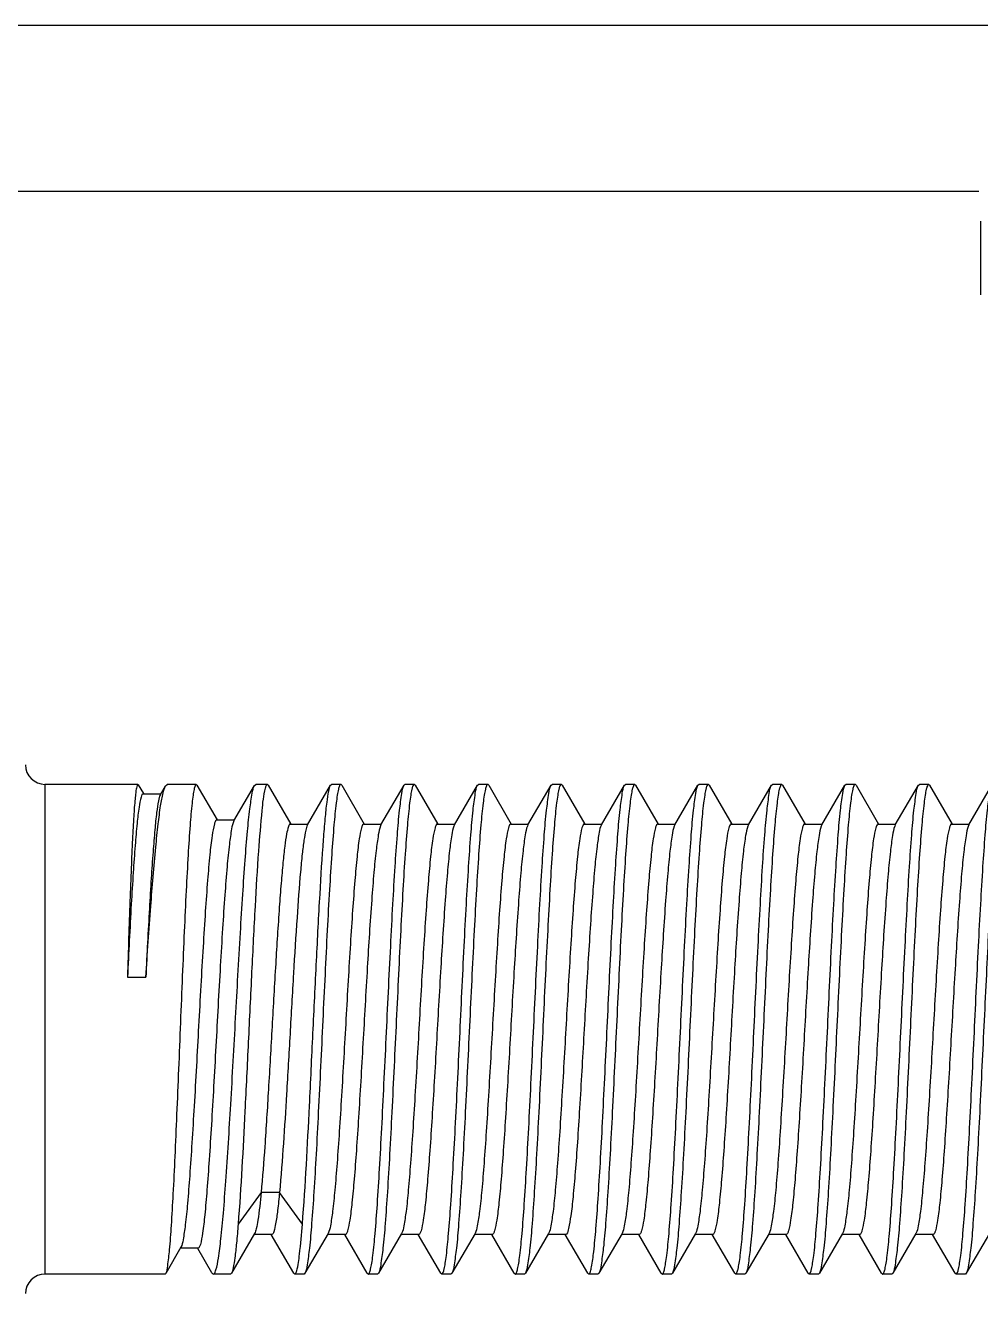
# Model space of a CAD drawing. Extents: x 1031190 to 1725648, y 733081 to 1571294.
# Drawn here: x 1162488.2 to 1162647.7, y 1227808.9 to 1228020.7 of the extents above; entities that cross this region are included whole.
import ezdxf

# ---------------------------------------------------------------- set-up
doc = ezdxf.new("R2010")
doc.units = 0
doc.header["$LTSCALE"] = 1000
doc.header["$MEASUREMENT"] = 0

msp = doc.modelspace()

# ---------------------------------------------------------------- linework, layer by layer
for p, q in [((1162950.22, 1228020.66), (1161956.69, 1228020.65)), ((1162647.35, 1227992.93), (1162302.17, 1227992.93)), ((1162647.65, 1227987.95), (1162647.65, 1227975.68)), ((1162491.46, 1227893.9), (1162491.46, 1227812.13)), ((1162506.95, 1227893.9), (1162491.46, 1227893.9)), ((1162506.95, 1227893.9), (1162491.46, 1227893.9)), ((1162506.95, 1227893.9), (1162506.94, 1227893.9)), ((1162507.03, 1227893.84), (1162506.95, 1227893.9)), ((1162507.03, 1227893.84), (1162507.88, 1227892.37)), ((1162510.72, 1227892.19), (1162511.58, 1227893.66)), ((1162511.58, 1227893.66), (1162511.86, 1227893.9)), ((1162516.69, 1227893.9), (1162511.86, 1227893.9)), ((1162516.69, 1227893.9), (1162511.86, 1227893.9)), ((1162516.69, 1227893.9), (1162516.67, 1227893.9)), ((1162516.82, 1227893.79), (1162516.69, 1227893.9)), ((1162516.82, 1227893.79), (1162520.21, 1227887.96)), ((1162523, 1227887.8), (1162526.44, 1227893.73)), ((1162526.44, 1227893.73), (1162526.64, 1227893.9)), ((1162528.57, 1227893.9), (1162526.64, 1227893.9)), ((1162528.57, 1227893.9), (1162526.64, 1227893.9)), ((1162528.73, 1227893.77), (1162528.57, 1227893.9)), ((1162528.73, 1227893.77), (1162532.5, 1227887.28)), ((1162535.28, 1227887.12), (1162539.14, 1227893.77)), ((1162539.14, 1227893.77), (1162539.3, 1227893.9)), ((1162540.83, 1227893.9), (1162539.3, 1227893.9)), ((1162540.83, 1227893.9), (1162539.3, 1227893.9)), ((1162540.83, 1227893.9), (1162540.81, 1227893.9)), ((1162540.99, 1227893.77), (1162540.83, 1227893.9)), ((1162540.99, 1227893.77), (1162544.77, 1227887.28)), ((1162547.55, 1227887.12), (1162551.4, 1227893.77)), ((1162551.4, 1227893.77), (1162551.56, 1227893.9)), ((1162553.1, 1227893.9), (1162551.56, 1227893.9)), ((1162553.1, 1227893.9), (1162551.56, 1227893.9)), ((1162553.1, 1227893.9), (1162553.08, 1227893.9)), ((1162553.26, 1227893.77), (1162553.1, 1227893.9)), ((1162553.26, 1227893.77), (1162557.03, 1227887.28)), ((1162559.81, 1227887.12), (1162563.67, 1227893.77)), ((1162563.67, 1227893.77), (1162563.83, 1227893.9)), ((1162565.37, 1227893.9), (1162563.83, 1227893.9)), ((1162565.37, 1227893.9), (1162563.83, 1227893.9)), ((1162565.37, 1227893.9), (1162565.34, 1227893.9)), ((1162565.53, 1227893.77), (1162565.37, 1227893.9)), ((1162565.53, 1227893.77), (1162569.3, 1227887.28)), ((1162572.08, 1227887.12), (1162575.94, 1227893.77)), ((1162575.94, 1227893.77), (1162576.1, 1227893.9)), ((1162577.63, 1227893.9), (1162576.1, 1227893.9)), ((1162577.63, 1227893.9), (1162576.1, 1227893.9)), ((1162577.63, 1227893.9), (1162577.61, 1227893.9)), ((1162577.79, 1227893.77), (1162577.63, 1227893.9)), ((1162577.79, 1227893.77), (1162581.57, 1227887.28)), ((1162584.35, 1227887.12), (1162588.2, 1227893.77)), ((1162588.2, 1227893.77), (1162588.36, 1227893.9)), ((1162589.9, 1227893.9), (1162588.36, 1227893.9)), ((1162589.9, 1227893.9), (1162588.36, 1227893.9)), ((1162589.9, 1227893.9), (1162589.88, 1227893.9)), ((1162590.06, 1227893.77), (1162589.9, 1227893.9)), ((1162590.06, 1227893.77), (1162593.83, 1227887.28)), ((1162596.61, 1227887.12), (1162600.47, 1227893.77)), ((1162600.47, 1227893.77), (1162600.63, 1227893.9)), ((1162602.17, 1227893.9), (1162600.63, 1227893.9)), ((1162602.17, 1227893.9), (1162600.63, 1227893.9)), ((1162602.17, 1227893.9), (1162602.14, 1227893.9)), ((1162602.33, 1227893.77), (1162602.17, 1227893.9)), ((1162602.33, 1227893.77), (1162606.1, 1227887.28)), ((1162608.88, 1227887.12), (1162612.73, 1227893.77)), ((1162612.73, 1227893.77), (1162612.9, 1227893.9)), ((1162614.43, 1227893.9), (1162612.9, 1227893.9)), ((1162614.43, 1227893.9), (1162612.9, 1227893.9)), ((1162614.43, 1227893.9), (1162614.41, 1227893.9)), ((1162614.59, 1227893.77), (1162614.43, 1227893.9)), ((1162614.59, 1227893.77), (1162618.37, 1227887.28)), ((1162621.15, 1227887.12), (1162625, 1227893.77)), ((1162625, 1227893.77), (1162625.16, 1227893.9)), ((1162626.7, 1227893.9), (1162625.16, 1227893.9)), ((1162626.7, 1227893.9), (1162625.16, 1227893.9)), ((1162626.7, 1227893.9), (1162626.68, 1227893.9)), ((1162626.86, 1227893.77), (1162626.7, 1227893.9)), ((1162626.86, 1227893.77), (1162630.63, 1227887.28)), ((1162633.41, 1227887.12), (1162637.27, 1227893.77)), ((1162637.27, 1227893.77), (1162637.43, 1227893.9)), ((1162638.96, 1227893.9), (1162637.43, 1227893.9)), ((1162638.96, 1227893.9), (1162637.43, 1227893.9)), ((1162638.96, 1227893.9), (1162638.94, 1227893.9)), ((1162639.12, 1227893.77), (1162638.96, 1227893.9)), ((1162639.12, 1227893.77), (1162642.9, 1227887.28)), ((1162645.68, 1227887.12), (1162649.53, 1227893.77)), ((1162507.82, 1227892.33), (1162510.8, 1227892.33)), ((1162520.12, 1227887.96), (1162523.09, 1227887.96)), ((1162532.41, 1227887.28), (1162535.38, 1227887.28)), ((1162544.67, 1227887.28), (1162547.64, 1227887.28)), ((1162547.55, 1227887.12), (1162547.47, 1227886.96)), ((1162556.94, 1227887.28), (1162559.91, 1227887.28)), ((1162559.81, 1227887.12), (1162559.73, 1227886.95)), ((1162569.21, 1227887.28), (1162572.18, 1227887.28)), ((1162572.08, 1227887.12), (1162572, 1227886.94)), ((1162581.47, 1227887.28), (1162584.44, 1227887.28)), ((1162593.74, 1227887.28), (1162596.71, 1227887.28)), ((1162596.61, 1227887.12), (1162596.52, 1227886.92)), ((1162606, 1227887.28), (1162608.97, 1227887.28)), ((1162608.88, 1227887.12), (1162608.79, 1227886.92)), ((1162618.27, 1227887.28), (1162621.24, 1227887.28)), ((1162621.15, 1227887.12), (1162621.05, 1227886.91)), ((1162630.54, 1227887.28), (1162633.51, 1227887.28)), ((1162633.41, 1227887.12), (1162633.31, 1227886.9)), ((1162642.8, 1227887.28), (1162645.77, 1227887.28)), ((1162645.68, 1227887.12), (1162645.57, 1227886.89)), ((1162505.23, 1227861.72), (1162508.29, 1227861.72)), ((1162527.54, 1227825.75), (1162523.7, 1227820.47)), ((1162530.61, 1227825.75), (1162527.54, 1227825.75)), ((1162534.43, 1227820.47), (1162530.61, 1227825.75)), ((1162526.46, 1227818.9), (1162522.6, 1227812.26)), ((1162529.34, 1227818.73), (1162526.37, 1227818.73)), ((1162532.99, 1227812.27), (1162529.24, 1227818.73)), ((1162538.73, 1227818.92), (1162534.86, 1227812.27)), ((1162541.61, 1227818.75), (1162538.64, 1227818.75)), ((1162545.27, 1227812.27), (1162541.51, 1227818.75)), ((1162551, 1227818.92), (1162547.13, 1227812.27)), ((1162553.87, 1227818.75), (1162550.9, 1227818.75)), ((1162557.54, 1227812.27), (1162553.78, 1227818.75)), ((1162563.26, 1227818.92), (1162559.39, 1227812.27)), ((1162566.14, 1227818.75), (1162563.17, 1227818.75)), ((1162569.8, 1227812.27), (1162566.04, 1227818.75)), ((1162575.53, 1227818.92), (1162571.66, 1227812.27)), ((1162578.41, 1227818.75), (1162575.43, 1227818.75)), ((1162582.07, 1227812.27), (1162578.31, 1227818.75)), ((1162578.51, 1227818.8), (1162578.41, 1227818.75)), ((1162587.8, 1227818.92), (1162583.93, 1227812.27)), ((1162590.67, 1227818.75), (1162587.7, 1227818.75)), ((1162594.33, 1227812.27), (1162590.58, 1227818.75)), ((1162600.06, 1227818.92), (1162596.19, 1227812.27)), ((1162602.94, 1227818.75), (1162599.97, 1227818.75)), ((1162606.6, 1227812.27), (1162602.84, 1227818.75)), ((1162612.33, 1227818.92), (1162608.46, 1227812.27)), ((1162615.2, 1227818.75), (1162612.23, 1227818.75)), ((1162618.87, 1227812.27), (1162615.11, 1227818.75)), ((1162624.6, 1227818.92), (1162620.73, 1227812.27)), ((1162627.47, 1227818.75), (1162624.5, 1227818.75)), ((1162631.13, 1227812.27), (1162627.37, 1227818.75)), ((1162636.86, 1227818.92), (1162632.99, 1227812.27)), ((1162639.74, 1227818.75), (1162636.77, 1227818.75)), ((1162643.4, 1227812.27), (1162639.64, 1227818.75)), ((1162649.13, 1227818.92), (1162645.26, 1227812.27)), ((1162514.15, 1227816.6), (1162511.61, 1227812.22)), ((1162517.04, 1227816.44), (1162514.06, 1227816.44)), ((1162519.33, 1227812.33), (1162516.97, 1227816.4)), ((1162511.5, 1227812.13), (1162491.46, 1227812.13)), ((1162511.5, 1227812.13), (1162491.46, 1227812.13)), ((1162511.61, 1227812.22), (1162511.5, 1227812.13)), ((1162519.33, 1227812.33), (1162519.57, 1227812.13)), ((1162522.45, 1227812.13), (1162519.57, 1227812.13)), ((1162522.45, 1227812.13), (1162519.57, 1227812.13)), ((1162522.6, 1227812.26), (1162522.45, 1227812.13)), ((1162532.99, 1227812.27), (1162533.15, 1227812.13)), ((1162534.7, 1227812.13), (1162533.15, 1227812.13)), ((1162534.7, 1227812.13), (1162533.15, 1227812.13)), ((1162534.86, 1227812.27), (1162534.7, 1227812.13)), ((1162545.27, 1227812.27), (1162545.43, 1227812.13)), ((1162546.97, 1227812.13), (1162545.43, 1227812.13)), ((1162546.97, 1227812.13), (1162545.43, 1227812.13)), ((1162545.43, 1227812.13), (1162545.45, 1227812.13)), ((1162547.13, 1227812.27), (1162546.97, 1227812.13)), ((1162557.54, 1227812.27), (1162557.7, 1227812.13)), ((1162559.23, 1227812.13), (1162557.7, 1227812.13)), ((1162559.23, 1227812.13), (1162557.7, 1227812.13)), ((1162557.7, 1227812.13), (1162557.72, 1227812.13)), ((1162559.39, 1227812.27), (1162559.23, 1227812.13)), ((1162569.8, 1227812.27), (1162569.96, 1227812.13)), ((1162571.5, 1227812.13), (1162569.96, 1227812.13)), ((1162571.5, 1227812.13), (1162569.96, 1227812.13)), ((1162569.96, 1227812.13), (1162569.99, 1227812.13)), ((1162571.55, 1227812.14), (1162571.5, 1227812.13)), ((1162571.61, 1227812.19), (1162571.55, 1227812.14)), ((1162571.66, 1227812.27), (1162571.61, 1227812.19)), ((1162582.07, 1227812.27), (1162582.23, 1227812.13)), ((1162582.23, 1227812.13), (1162582.28, 1227812.14)), ((1162583.77, 1227812.13), (1162582.23, 1227812.13)), ((1162582.28, 1227812.14), (1162582.34, 1227812.19)), ((1162583.77, 1227812.13), (1162582.34, 1227812.13)), ((1162583.93, 1227812.27), (1162583.77, 1227812.13)), ((1162594.33, 1227812.27), (1162594.5, 1227812.13)), ((1162596.03, 1227812.13), (1162594.5, 1227812.13)), ((1162596.03, 1227812.13), (1162594.5, 1227812.13)), ((1162594.5, 1227812.13), (1162594.52, 1227812.13)), ((1162596.19, 1227812.27), (1162596.03, 1227812.13)), ((1162606.6, 1227812.27), (1162606.76, 1227812.13)), ((1162608.3, 1227812.13), (1162606.76, 1227812.13)), ((1162608.3, 1227812.13), (1162606.76, 1227812.13)), ((1162606.76, 1227812.13), (1162606.78, 1227812.13)), ((1162608.46, 1227812.27), (1162608.3, 1227812.13)), ((1162618.87, 1227812.27), (1162619.03, 1227812.13)), ((1162620.56, 1227812.13), (1162619.03, 1227812.13)), ((1162620.56, 1227812.13), (1162619.03, 1227812.13)), ((1162619.03, 1227812.13), (1162619.05, 1227812.13)), ((1162620.73, 1227812.27), (1162620.56, 1227812.13)), ((1162631.13, 1227812.27), (1162631.29, 1227812.13)), ((1162632.83, 1227812.13), (1162631.29, 1227812.13)), ((1162632.83, 1227812.13), (1162631.29, 1227812.13)), ((1162631.29, 1227812.13), (1162631.32, 1227812.13)), ((1162632.99, 1227812.27), (1162632.83, 1227812.13)), ((1162643.4, 1227812.27), (1162643.56, 1227812.13)), ((1162645.1, 1227812.13), (1162643.56, 1227812.13)), ((1162645.1, 1227812.13), (1162643.56, 1227812.13)), ((1162643.56, 1227812.13), (1162643.58, 1227812.13)), ((1162645.26, 1227812.27), (1162645.1, 1227812.13))]:
    msp.add_line(p, q)
for centre, start, end in [((1162491.46, 1227897.18), 180, 270), ((1162491.46, 1227808.86), 90, 180)]:
    msp.add_arc(centre, 3.27, start, end)
for points, knots in [([(1162506.94, 1227893.9), (1162506.88, 1227893.88), (1162506.8, 1227893.62), (1162506.69, 1227893.19), (1162506.59, 1227892.41), (1162506.43, 1227890.88), (1162506.25, 1227888.28), (1162506.04, 1227884.45), (1162505.84, 1227879.72), (1162505.63, 1227874.23), (1162505.42, 1227868.15), (1162505.29, 1227863.91), (1162505.23, 1227861.72)], [0, 0, 0, 0, 0.006463, 0.021259, 0.044741, 0.076818, 0.165921, 0.286162, 0.434178, 0.605806, 0.79621, 1, 1, 1, 1]), ([(1162508.29, 1227861.72), (1162508.56, 1227865.67), (1162509.06, 1227872.9), (1162509.74, 1227881.43), (1162510.32, 1227887.02), (1162510.7, 1227890.05), (1162511.09, 1227892.17), (1162511.37, 1227893.3), (1162511.58, 1227893.66)], [0, 0, 0, 0, 0.369025, 0.676578, 0.797829, 0.893394, 0.961137, 1, 1, 1, 1]), ([(1162516.67, 1227893.9), (1162516.58, 1227893.88), (1162516.45, 1227893.54), (1162516.31, 1227892.97), (1162516.15, 1227891.97), (1162515.91, 1227890), (1162515.64, 1227886.67), (1162515.32, 1227881.81), (1162515.01, 1227875.89), (1162514.69, 1227869.13), (1162514.38, 1227861.79), (1162514.07, 1227854.12), (1162513.76, 1227846.41), (1162513.45, 1227838.95), (1162513.15, 1227832), (1162512.85, 1227825.81), (1162512.54, 1227820.64), (1162512.29, 1227816.61), (1162511.94, 1227813.98), (1162511.82, 1227812.59), (1162511.61, 1227812.22)], [0, 0, 0, 0, 0.003479, 0.011119, 0.023138, 0.039478, 0.084569, 0.144819, 0.218054, 0.30161, 0.392438, 0.487225, 0.582511, 0.674818, 0.760772, 0.837237, 0.901428, 0.951015, 0.984221, 1, 1, 1, 1]), ([(1162520, 1227812.82), (1162520.2, 1227813.46), (1162520.49, 1227815.19), (1162520.89, 1227818.36), (1162521.28, 1227822.64), (1162521.85, 1227830.12), (1162522.52, 1227840.99), (1162523.28, 1227854.82), (1162523.92, 1227866.52), (1162524.46, 1227875.31), (1162524.84, 1227880.97), (1162525.23, 1227885.73), (1162525.58, 1227889.46), (1162525.98, 1227891.99), (1162526.21, 1227893.34), (1162526.44, 1227893.73)], [0, 0, 0, 0, 0.024854, 0.064557, 0.117968, 0.183425, 0.34188, 0.519926, 0.695025, 0.774452, 0.845022, 0.904492, 0.95099, 0.983092, 1, 1, 1, 1]), ([(1162528.22, 1227893.26), (1162527.89, 1227892.05), (1162527.56, 1227888.53), (1162526.99, 1227881.96), (1162526.49, 1227872.97), (1162525.94, 1227862.33), (1162525.4, 1227850.92), (1162524.72, 1227836.88), (1162524.2, 1227826.74), (1162523.7, 1227820.47)], [0, 0, 0, 0, 0.051689, 0.144713, 0.271544, 0.421712, 0.582779, 0.741399, 1, 1, 1, 1]), ([(1162528.57, 1227893.9), (1162528.49, 1227893.9), (1162528.32, 1227893.64), (1162528.27, 1227893.43), (1162528.22, 1227893.26)], [0, 0, 0, 0, 0.316243, 1, 1, 1, 1]), ([(1162534.43, 1227820.47), (1162534.95, 1227827.05), (1162535.49, 1227837.66), (1162536.2, 1227852.33), (1162536.76, 1227864.13), (1162537.32, 1227874.92), (1162537.8, 1227882.84), (1162538.22, 1227887.94), (1162538.49, 1227890.66), (1162538.78, 1227892.5), (1162538.97, 1227893.47), (1162539.14, 1227893.77)], [0, 0, 0, 0, 0.269192, 0.433946, 0.599559, 0.751167, 0.875181, 0.923254, 0.96054, 0.986252, 1, 1, 1, 1]), ([(1162540.81, 1227893.9), (1162540.72, 1227893.88), (1162540.56, 1227893.55), (1162540.4, 1227892.98), (1162540.23, 1227891.99), (1162539.96, 1227890.03), (1162539.65, 1227886.74), (1162539.29, 1227881.92), (1162538.93, 1227876.06), (1162538.56, 1227869.36), (1162538.2, 1227862.06), (1162537.71, 1227851.93), (1162537.24, 1227841.92), (1162536.74, 1227832.38), (1162536.38, 1227826.18), (1162536.01, 1227820.95), (1162535.69, 1227816.86), (1162535.3, 1227814.13), (1162535.1, 1227812.68), (1162534.86, 1227812.27)], [0, 0, 0, 0, 0.003606, 0.011247, 0.023194, 0.039404, 0.084092, 0.143784, 0.216355, 0.299204, 0.389343, 0.483517, 0.670349, 0.756272, 0.83299, 0.897744, 0.948219, 0.982646, 1, 1, 1, 1]), ([(1162545.45, 1227812.13), (1162545.55, 1227812.16), (1162545.7, 1227812.49), (1162545.86, 1227813.06), (1162546.04, 1227814.04), (1162546.31, 1227816), (1162546.62, 1227819.29), (1162546.98, 1227824.11), (1162547.34, 1227829.98), (1162547.7, 1227836.68), (1162548.06, 1227843.97), (1162548.55, 1227854.09), (1162549.02, 1227864.11), (1162549.52, 1227873.64), (1162549.88, 1227879.85), (1162550.25, 1227885.07), (1162550.57, 1227889.17), (1162550.96, 1227891.91), (1162551.16, 1227893.35), (1162551.4, 1227893.77)], [0, 0, 0, 0, 0.00361, 0.011255, 0.023205, 0.039416, 0.084097, 0.143781, 0.216343, 0.299178, 0.3893, 0.483456, 0.670274, 0.756195, 0.832914, 0.897676, 0.948169, 0.98262, 1, 1, 1, 1]), ([(1162553.08, 1227893.9), (1162552.98, 1227893.88), (1162552.83, 1227893.55), (1162552.67, 1227892.98), (1162552.49, 1227891.99), (1162552.23, 1227890.03), (1162551.91, 1227886.74), (1162551.55, 1227881.93), (1162551.19, 1227876.06), (1162550.83, 1227869.36), (1162550.47, 1227862.07), (1162549.98, 1227851.94), (1162549.51, 1227841.92), (1162549.01, 1227832.38), (1162548.65, 1227826.18), (1162548.28, 1227820.95), (1162547.96, 1227816.86), (1162547.57, 1227814.13), (1162547.37, 1227812.68), (1162547.13, 1227812.27)], [0, 0, 0, 0, 0.003604, 0.011244, 0.023189, 0.039398, 0.084081, 0.143773, 0.216344, 0.29919, 0.389328, 0.483502, 0.67034, 0.756263, 0.832984, 0.89774, 0.948217, 0.982646, 1, 1, 1, 1]), ([(1162557.72, 1227812.13), (1162557.82, 1227812.16), (1162557.97, 1227812.49), (1162558.13, 1227813.06), (1162558.31, 1227814.04), (1162558.57, 1227816), (1162558.88, 1227819.29), (1162559.24, 1227824.11), (1162559.6, 1227829.98), (1162559.97, 1227836.68), (1162560.33, 1227843.97), (1162560.82, 1227854.09), (1162561.29, 1227864.11), (1162561.79, 1227873.64), (1162562.15, 1227879.85), (1162562.52, 1227885.08), (1162562.84, 1227889.17), (1162563.23, 1227891.91), (1162563.43, 1227893.35), (1162563.67, 1227893.77)], [0, 0, 0, 0, 0.003611, 0.011257, 0.023206, 0.039418, 0.084102, 0.143788, 0.216352, 0.299187, 0.389308, 0.483466, 0.670283, 0.7562, 0.832918, 0.897681, 0.948172, 0.982621, 1, 1, 1, 1]), ([(1162565.34, 1227893.9), (1162565.25, 1227893.88), (1162565.1, 1227893.55), (1162564.94, 1227892.98), (1162564.76, 1227891.99), (1162564.49, 1227890.03), (1162564.18, 1227886.74), (1162563.82, 1227881.92), (1162563.46, 1227876.06), (1162563.1, 1227869.36), (1162562.73, 1227862.07), (1162562.25, 1227851.94), (1162561.77, 1227841.92), (1162561.27, 1227832.38), (1162560.91, 1227826.18), (1162560.55, 1227820.95), (1162560.22, 1227816.86), (1162559.83, 1227814.13), (1162559.63, 1227812.68), (1162559.39, 1227812.27)], [0, 0, 0, 0, 0.003606, 0.011247, 0.023192, 0.039401, 0.084085, 0.143776, 0.216348, 0.299195, 0.38933, 0.483503, 0.670342, 0.756264, 0.832982, 0.897739, 0.948217, 0.982647, 1, 1, 1, 1]), ([(1162569.99, 1227812.13), (1162570.08, 1227812.16), (1162570.23, 1227812.49), (1162570.39, 1227813.06), (1162570.57, 1227814.04), (1162570.84, 1227816), (1162571.15, 1227819.29), (1162571.51, 1227824.11), (1162571.87, 1227829.98), (1162572.23, 1227836.68), (1162572.6, 1227843.97), (1162573.08, 1227854.09), (1162573.56, 1227864.11), (1162574.06, 1227873.64), (1162574.41, 1227879.85), (1162574.78, 1227885.08), (1162575.11, 1227889.17), (1162575.5, 1227891.91), (1162575.7, 1227893.35), (1162575.94, 1227893.77)], [0, 0, 0, 0, 0.00361, 0.011255, 0.023204, 0.039415, 0.0841, 0.143787, 0.21635, 0.299184, 0.389308, 0.483468, 0.670284, 0.7562, 0.83292, 0.897683, 0.948173, 0.982621, 1, 1, 1, 1]), ([(1162577.61, 1227893.9), (1162577.52, 1227893.88), (1162577.36, 1227893.55), (1162577.2, 1227892.98), (1162577.02, 1227891.99), (1162576.76, 1227890.04), (1162576.44, 1227886.75), (1162576.09, 1227881.93), (1162575.73, 1227876.06), (1162575.36, 1227869.36), (1162575, 1227862.07), (1162574.51, 1227851.94), (1162574.04, 1227841.92), (1162573.54, 1227832.39), (1162573.18, 1227826.18), (1162572.81, 1227820.95), (1162572.49, 1227816.86), (1162572.1, 1227814.13), (1162571.9, 1227812.68), (1162571.66, 1227812.27)], [0, 0, 0, 0, 0.003598, 0.011231, 0.023168, 0.039371, 0.084041, 0.143721, 0.216288, 0.299135, 0.389272, 0.483446, 0.670301, 0.756235, 0.832961, 0.897725, 0.94821, 0.982644, 1, 1, 1, 1]), ([(1162582.34, 1227812.19), (1162582.43, 1227812.3), (1162582.56, 1227812.69), (1162582.84, 1227813.9), (1162583.13, 1227816.29), (1162583.48, 1227820.07), (1162583.83, 1227825.03), (1162584.19, 1227830.96), (1162584.55, 1227837.67), (1162584.91, 1227844.92), (1162585.39, 1227854.91), (1162585.85, 1227864.76), (1162586.35, 1227874.11), (1162586.7, 1227880.18), (1162587.07, 1227885.28), (1162587.39, 1227889.28), (1162587.77, 1227891.95), (1162587.97, 1227893.36), (1162588.2, 1227893.77)], [0, 0, 0, 0, 0.005244, 0.014609, 0.045815, 0.092875, 0.154195, 0.22765, 0.310678, 0.400368, 0.493572, 0.677434, 0.761652, 0.836715, 0.899999, 0.949307, 0.982964, 1, 1, 1, 1]), ([(1162589.88, 1227893.9), (1162589.78, 1227893.88), (1162589.63, 1227893.55), (1162589.47, 1227892.98), (1162589.29, 1227891.99), (1162589.02, 1227890.03), (1162588.71, 1227886.74), (1162588.35, 1227881.92), (1162587.99, 1227876.05), (1162587.63, 1227869.35), (1162587.27, 1227862.06), (1162586.78, 1227851.93), (1162586.31, 1227841.92), (1162585.81, 1227832.38), (1162585.45, 1227826.18), (1162585.08, 1227820.95), (1162584.75, 1227816.86), (1162584.36, 1227814.13), (1162584.16, 1227812.68), (1162583.93, 1227812.27)], [0, 0, 0, 0, 0.003608, 0.011251, 0.0232, 0.039412, 0.0841, 0.143792, 0.216367, 0.299219, 0.389359, 0.483531, 0.670361, 0.756279, 0.832994, 0.897747, 0.94822, 0.982647, 1, 1, 1, 1]), ([(1162594.52, 1227812.13), (1162594.61, 1227812.16), (1162594.77, 1227812.49), (1162594.92, 1227813.06), (1162595.1, 1227814.04), (1162595.37, 1227816), (1162595.68, 1227819.29), (1162596.04, 1227824.11), (1162596.4, 1227829.98), (1162596.76, 1227836.68), (1162597.13, 1227843.97), (1162597.61, 1227854.09), (1162598.09, 1227864.11), (1162598.59, 1227873.64), (1162598.95, 1227879.85), (1162599.32, 1227885.08), (1162599.64, 1227889.17), (1162600.03, 1227891.91), (1162600.23, 1227893.35), (1162600.47, 1227893.77)], [0, 0, 0, 0, 0.00361, 0.011255, 0.023204, 0.039414, 0.084096, 0.14378, 0.216342, 0.299175, 0.389295, 0.483453, 0.670272, 0.756195, 0.832918, 0.89768, 0.94817, 0.98262, 1, 1, 1, 1]), ([(1162602.14, 1227893.9), (1162602.05, 1227893.88), (1162601.89, 1227893.55), (1162601.74, 1227892.98), (1162601.56, 1227891.99), (1162601.29, 1227890.03), (1162600.98, 1227886.74), (1162600.62, 1227881.93), (1162600.26, 1227876.06), (1162599.9, 1227869.36), (1162599.53, 1227862.07), (1162599.05, 1227851.94), (1162598.57, 1227841.92), (1162598.07, 1227832.39), (1162597.71, 1227826.18), (1162597.34, 1227820.95), (1162597.02, 1227816.86), (1162596.63, 1227814.13), (1162596.43, 1227812.68), (1162596.19, 1227812.27)], [0, 0, 0, 0, 0.003605, 0.011245, 0.02319, 0.039398, 0.084078, 0.143767, 0.216337, 0.299182, 0.389315, 0.483487, 0.670329, 0.756258, 0.83298, 0.897737, 0.948214, 0.982645, 1, 1, 1, 1]), ([(1162606.78, 1227812.13), (1162606.88, 1227812.16), (1162607.03, 1227812.49), (1162607.19, 1227813.06), (1162607.37, 1227814.04), (1162607.64, 1227816), (1162607.95, 1227819.29), (1162608.31, 1227824.11), (1162608.67, 1227829.98), (1162609.03, 1227836.68), (1162609.4, 1227843.97), (1162609.88, 1227854.1), (1162610.35, 1227864.11), (1162610.86, 1227873.65), (1162611.21, 1227879.85), (1162611.58, 1227885.08), (1162611.91, 1227889.17), (1162612.3, 1227891.91), (1162612.5, 1227893.35), (1162612.73, 1227893.77)], [0, 0, 0, 0, 0.003613, 0.011261, 0.023214, 0.039428, 0.084117, 0.143805, 0.21637, 0.299211, 0.389338, 0.483496, 0.670304, 0.756216, 0.832931, 0.89769, 0.948176, 0.982622, 1, 1, 1, 1]), ([(1162614.41, 1227893.9), (1162614.31, 1227893.88), (1162614.16, 1227893.55), (1162614, 1227892.98), (1162613.82, 1227891.99), (1162613.56, 1227890.03), (1162613.24, 1227886.74), (1162612.89, 1227881.92), (1162612.53, 1227876.06), (1162612.16, 1227869.36), (1162611.8, 1227862.06), (1162611.31, 1227851.93), (1162610.84, 1227841.92), (1162610.34, 1227832.38), (1162609.98, 1227826.18), (1162609.61, 1227820.95), (1162609.29, 1227816.86), (1162608.9, 1227814.13), (1162608.7, 1227812.68), (1162608.46, 1227812.27)], [0, 0, 0, 0, 0.003606, 0.011248, 0.023195, 0.039406, 0.084093, 0.143786, 0.216358, 0.299206, 0.389346, 0.483519, 0.670351, 0.756273, 0.832991, 0.897744, 0.948219, 0.982646, 1, 1, 1, 1]), ([(1162619.05, 1227812.13), (1162619.15, 1227812.16), (1162619.3, 1227812.49), (1162619.46, 1227813.06), (1162619.64, 1227814.04), (1162619.9, 1227816), (1162620.22, 1227819.29), (1162620.57, 1227824.11), (1162620.93, 1227829.98), (1162621.3, 1227836.68), (1162621.66, 1227843.97), (1162622.15, 1227854.09), (1162622.62, 1227864.11), (1162623.12, 1227873.64), (1162623.48, 1227879.85), (1162623.85, 1227885.07), (1162624.17, 1227889.17), (1162624.56, 1227891.91), (1162624.76, 1227893.35), (1162625, 1227893.77)], [0, 0, 0, 0, 0.00361, 0.011255, 0.023204, 0.039415, 0.084097, 0.14378, 0.216342, 0.299177, 0.389299, 0.483455, 0.670274, 0.756194, 0.832913, 0.897676, 0.948169, 0.98262, 1, 1, 1, 1]), ([(1162626.68, 1227893.9), (1162626.58, 1227893.88), (1162626.43, 1227893.55), (1162626.27, 1227892.98), (1162626.09, 1227891.99), (1162625.82, 1227890.03), (1162625.51, 1227886.74), (1162625.15, 1227881.93), (1162624.79, 1227876.06), (1162624.43, 1227869.36), (1162624.06, 1227862.07), (1162623.58, 1227851.94), (1162623.1, 1227841.92), (1162622.6, 1227832.38), (1162622.25, 1227826.18), (1162621.88, 1227820.95), (1162621.55, 1227816.86), (1162621.16, 1227814.13), (1162620.96, 1227812.68), (1162620.73, 1227812.27)], [0, 0, 0, 0, 0.003605, 0.011245, 0.02319, 0.039399, 0.084083, 0.143774, 0.216346, 0.299192, 0.389329, 0.483503, 0.670341, 0.756263, 0.832983, 0.89774, 0.948218, 0.982646, 1, 1, 1, 1]), ([(1162631.32, 1227812.13), (1162631.41, 1227812.16), (1162631.57, 1227812.49), (1162631.72, 1227813.06), (1162631.9, 1227814.04), (1162632.17, 1227816), (1162632.48, 1227819.29), (1162632.84, 1227824.11), (1162633.2, 1227829.98), (1162633.56, 1227836.68), (1162633.93, 1227843.97), (1162634.41, 1227854.09), (1162634.89, 1227864.11), (1162635.39, 1227873.64), (1162635.75, 1227879.85), (1162636.11, 1227885.08), (1162636.44, 1227889.17), (1162636.83, 1227891.91), (1162637.03, 1227893.35), (1162637.27, 1227893.77)], [0, 0, 0, 0, 0.003611, 0.011257, 0.023206, 0.039418, 0.084102, 0.143789, 0.216352, 0.299187, 0.389308, 0.483467, 0.670284, 0.756201, 0.832919, 0.897682, 0.948173, 0.982621, 1, 1, 1, 1]), ([(1162638.94, 1227893.9), (1162638.85, 1227893.88), (1162638.69, 1227893.55), (1162638.54, 1227892.98), (1162638.36, 1227891.99), (1162638.09, 1227890.03), (1162637.78, 1227886.74), (1162637.42, 1227881.92), (1162637.06, 1227876.06), (1162636.7, 1227869.36), (1162636.33, 1227862.07), (1162635.84, 1227851.94), (1162635.37, 1227841.92), (1162634.87, 1227832.38), (1162634.51, 1227826.18), (1162634.14, 1227820.95), (1162633.82, 1227816.86), (1162633.43, 1227814.13), (1162633.23, 1227812.68), (1162632.99, 1227812.27)], [0, 0, 0, 0, 0.003606, 0.011247, 0.023193, 0.039402, 0.084085, 0.143776, 0.216348, 0.299195, 0.389329, 0.483501, 0.670341, 0.756263, 0.832981, 0.897738, 0.948217, 0.982646, 1, 1, 1, 1]), ([(1162643.58, 1227812.13), (1162643.68, 1227812.16), (1162643.83, 1227812.49), (1162643.99, 1227813.06), (1162644.17, 1227814.04), (1162644.44, 1227816), (1162644.75, 1227819.29), (1162645.11, 1227824.11), (1162645.47, 1227829.98), (1162645.83, 1227836.68), (1162646.19, 1227843.97), (1162646.68, 1227854.09), (1162647.15, 1227864.11), (1162647.65, 1227873.64), (1162648.01, 1227879.85), (1162648.38, 1227885.08), (1162648.71, 1227889.17), (1162649.09, 1227891.91), (1162649.3, 1227893.35), (1162649.53, 1227893.77)], [0, 0, 0, 0, 0.003609, 0.011254, 0.023203, 0.039414, 0.084098, 0.143785, 0.216348, 0.299182, 0.389306, 0.483467, 0.670283, 0.7562, 0.83292, 0.897683, 0.948173, 0.982621, 1, 1, 1, 1]), ([(1162651.21, 1227893.9), (1162651.11, 1227893.88), (1162650.96, 1227893.55), (1162650.8, 1227892.98), (1162650.62, 1227891.99), (1162650.36, 1227890.03), (1162650.04, 1227886.74), (1162649.69, 1227881.93), (1162649.32, 1227876.06), (1162648.96, 1227869.36), (1162648.6, 1227862.07), (1162648.11, 1227851.94), (1162647.64, 1227841.92), (1162647.14, 1227832.39), (1162646.78, 1227826.18), (1162646.41, 1227820.95), (1162646.09, 1227816.86), (1162645.7, 1227814.13), (1162645.5, 1227812.68), (1162645.26, 1227812.27)], [0, 0, 0, 0, 0.003605, 0.011246, 0.023191, 0.0394, 0.084081, 0.143769, 0.21634, 0.299187, 0.389322, 0.483492, 0.670333, 0.756258, 0.832977, 0.897734, 0.948214, 0.982646, 1, 1, 1, 1]), ([(1162507.82, 1227892.33), (1162507.75, 1227892.33), (1162507.59, 1227892.11), (1162507.38, 1227891.4), (1162507.09, 1227889.76), (1162506.79, 1227887.09), (1162506.48, 1227883.43), (1162506.16, 1227878.93), (1162505.72, 1227871.6), (1162505.43, 1227865.78), (1162505.23, 1227861.72)], [0, 0, 0, 0, 0.007029, 0.021662, 0.076602, 0.165188, 0.285057, 0.432865, 0.604499, 1, 1, 1, 1]), ([(1162510.72, 1227892.19), (1162510.54, 1227891.88), (1162510.35, 1227890.86), (1162510.04, 1227888.92), (1162509.77, 1227886.06), (1162509.47, 1227882.41), (1162509.17, 1227878.02), (1162508.76, 1227871.05), (1162508.48, 1227865.54), (1162508.29, 1227861.72)], [0, 0, 0, 0, 0.03477, 0.099862, 0.194036, 0.315014, 0.459836, 0.624963, 1, 1, 1, 1]), ([(1162520.12, 1227887.96), (1162520.04, 1227887.96), (1162519.85, 1227887.7), (1162519.61, 1227886.86), (1162519.27, 1227884.93), (1162518.93, 1227881.82), (1162518.57, 1227877.59), (1162518.2, 1227872.46), (1162517.84, 1227866.59), (1162517.47, 1227860.2), (1162516.98, 1227851.34), (1162516.51, 1227842.58), (1162516.01, 1227834.25), (1162515.65, 1227828.84), (1162515.29, 1227824.27), (1162514.96, 1227820.68), (1162514.59, 1227818.26), (1162514.37, 1227816.97), (1162514.15, 1227816.6)], [0, 0, 0, 0, 0.003512, 0.010895, 0.03862, 0.083116, 0.142813, 0.21551, 0.298517, 0.388779, 0.482991, 0.669589, 0.75528, 0.831778, 0.896415, 0.946979, 0.981812, 1, 1, 1, 1]), ([(1162523, 1227887.8), (1162522.77, 1227887.4), (1162522.54, 1227886.07), (1162522.16, 1227883.55), (1162521.82, 1227879.85), (1162521.45, 1227875.16), (1162521.09, 1227869.63), (1162520.58, 1227861.21), (1162520.11, 1227852.41), (1162519.62, 1227843.56), (1162519.26, 1227837.25), (1162518.89, 1227831.48), (1162518.54, 1227826.46), (1162518.18, 1227822.35), (1162517.85, 1227819.35), (1162517.53, 1227817.49), (1162517.29, 1227816.69), (1162517.12, 1227816.44), (1162517.04, 1227816.44)], [0, 0, 0, 0, 0.018969, 0.055155, 0.107429, 0.173883, 0.252061, 0.339075, 0.526651, 0.6204, 0.709614, 0.791122, 0.862062, 0.919981, 0.962927, 0.989567, 0.996641, 1, 1, 1, 1]), ([(1162532.41, 1227887.28), (1162532.24, 1227887.28), (1162531.99, 1227886.53), (1162531.74, 1227885.45), (1162531.45, 1227883.34), (1162531.16, 1227880.64), (1162530.86, 1227877.21), (1162530.44, 1227871.59), (1162529.94, 1227863.61), (1162529.37, 1227853.47), (1162528.79, 1227843.29), (1162528.21, 1227834.04), (1162527.78, 1227828.3), (1162527.54, 1227825.75)], [0, 0, 0, 0, 0.008312, 0.028859, 0.061939, 0.106893, 0.162683, 0.227987, 0.380684, 0.550376, 0.720797, 0.875605, 1, 1, 1, 1]), ([(1162535.28, 1227887.12), (1162535.13, 1227886.85), (1162534.93, 1227885.99), (1162534.64, 1227884.39), (1162534.37, 1227882.06), (1162533.96, 1227877.75), (1162533.48, 1227871.1), (1162532.92, 1227862.08), (1162532.37, 1227852.25), (1162531.66, 1227840.04), (1162531.12, 1227831.21), (1162530.61, 1227825.75)], [0, 0, 0, 0, 0.015086, 0.041871, 0.07998, 0.128634, 0.253127, 0.404426, 0.569162, 0.732754, 1, 1, 1, 1]), ([(1162544.67, 1227887.28), (1162544.59, 1227887.28), (1162544.41, 1227887.04), (1162544.17, 1227886.25), (1162543.84, 1227884.44), (1162543.51, 1227881.52), (1162543.15, 1227877.53), (1162542.79, 1227872.68), (1162542.43, 1227867.11), (1162542.06, 1227861.04), (1162541.58, 1227852.57), (1162541.11, 1227844.17), (1162540.61, 1227836.15), (1162540.25, 1227830.9), (1162539.88, 1227826.46), (1162539.55, 1227822.95), (1162539.18, 1227820.56), (1162538.95, 1227819.29), (1162538.73, 1227818.92)], [0, 0, 0, 0, 0.003515, 0.010772, 0.037949, 0.081609, 0.140308, 0.211978, 0.294061, 0.383612, 0.477415, 0.664253, 0.750571, 0.827952, 0.893624, 0.945254, 0.981055, 1, 1, 1, 1]), ([(1162547.47, 1227886.96), (1162547.28, 1227886.49), (1162547.03, 1227885.11), (1162546.68, 1227882.53), (1162546.33, 1227878.9), (1162545.82, 1227872.4), (1162545.23, 1227862.88), (1162544.66, 1227852.78), (1162544.18, 1227844.42), (1162543.82, 1227838.46), (1162543.46, 1227833.01), (1162543.11, 1227828.26), (1162542.75, 1227824.37), (1162542.42, 1227821.52), (1162542.1, 1227819.76), (1162541.86, 1227818.99), (1162541.69, 1227818.75), (1162541.61, 1227818.75)], [0, 0, 0, 0, 0.022133, 0.060618, 0.114292, 0.181331, 0.345799, 0.531244, 0.623802, 0.711913, 0.792495, 0.862731, 0.920179, 0.962872, 0.989439, 0.99654, 1, 1, 1, 1]), ([(1162556.94, 1227887.28), (1162556.86, 1227887.28), (1162556.68, 1227887.04), (1162556.44, 1227886.25), (1162556.11, 1227884.44), (1162555.78, 1227881.52), (1162555.42, 1227877.53), (1162555.06, 1227872.68), (1162554.69, 1227867.11), (1162554.33, 1227861.04), (1162553.85, 1227852.57), (1162553.37, 1227844.17), (1162552.87, 1227836.15), (1162552.51, 1227830.9), (1162552.15, 1227826.46), (1162551.81, 1227822.95), (1162551.44, 1227820.56), (1162551.22, 1227819.29), (1162551, 1227818.92)], [0, 0, 0, 0, 0.003515, 0.010772, 0.037949, 0.081609, 0.140308, 0.211978, 0.294061, 0.383612, 0.477415, 0.664253, 0.750571, 0.827952, 0.893624, 0.945254, 0.981055, 1, 1, 1, 1]), ([(1162559.73, 1227886.95), (1162559.54, 1227886.48), (1162559.29, 1227885.09), (1162558.94, 1227882.51), (1162558.6, 1227878.87), (1162558.09, 1227872.37), (1162557.5, 1227862.85), (1162556.93, 1227852.75), (1162556.45, 1227844.4), (1162556.09, 1227838.44), (1162555.73, 1227832.99), (1162555.37, 1227828.25), (1162555.02, 1227824.37), (1162554.69, 1227821.52), (1162554.37, 1227819.75), (1162554.13, 1227818.99), (1162553.95, 1227818.75), (1162553.87, 1227818.75)], [0, 0, 0, 0, 0.022272, 0.060873, 0.114636, 0.181733, 0.346234, 0.531618, 0.624122, 0.712171, 0.792687, 0.862862, 0.920257, 0.962907, 0.989448, 0.996542, 1, 1, 1, 1]), ([(1162569.21, 1227887.28), (1162569.12, 1227887.28), (1162568.95, 1227887.04), (1162568.7, 1227886.25), (1162568.38, 1227884.44), (1162568.04, 1227881.52), (1162567.68, 1227877.53), (1162567.32, 1227872.68), (1162566.96, 1227867.11), (1162566.6, 1227861.04), (1162566.11, 1227852.57), (1162565.64, 1227844.17), (1162565.14, 1227836.15), (1162564.78, 1227830.9), (1162564.42, 1227826.46), (1162564.08, 1227822.95), (1162563.71, 1227820.56), (1162563.48, 1227819.29), (1162563.26, 1227818.92)], [0, 0, 0, 0, 0.003515, 0.010772, 0.037949, 0.081609, 0.140308, 0.211978, 0.294061, 0.383612, 0.477416, 0.664253, 0.750571, 0.827952, 0.893624, 0.945254, 0.981055, 1, 1, 1, 1]), ([(1162572, 1227886.94), (1162571.8, 1227886.47), (1162571.56, 1227885.08), (1162571.2, 1227882.48), (1162570.86, 1227878.84), (1162570.35, 1227872.33), (1162569.76, 1227862.82), (1162569.19, 1227852.72), (1162568.71, 1227844.37), (1162568.35, 1227838.42), (1162567.99, 1227832.98), (1162567.64, 1227828.24), (1162567.29, 1227824.36), (1162566.96, 1227821.51), (1162566.63, 1227819.75), (1162566.39, 1227818.99), (1162566.22, 1227818.75), (1162566.14, 1227818.75)], [0, 0, 0, 0, 0.022411, 0.061128, 0.114979, 0.182135, 0.346668, 0.531991, 0.624441, 0.712428, 0.79288, 0.862992, 0.920333, 0.962942, 0.989457, 0.996545, 1, 1, 1, 1]), ([(1162581.47, 1227887.28), (1162581.39, 1227887.28), (1162581.21, 1227887.04), (1162580.97, 1227886.25), (1162580.64, 1227884.44), (1162580.31, 1227881.52), (1162579.95, 1227877.53), (1162579.59, 1227872.68), (1162579.23, 1227867.11), (1162578.86, 1227861.04), (1162578.38, 1227852.57), (1162577.9, 1227844.17), (1162577.41, 1227836.15), (1162577.05, 1227830.9), (1162576.68, 1227826.46), (1162576.35, 1227822.95), (1162575.98, 1227820.56), (1162575.75, 1227819.29), (1162575.53, 1227818.92)], [0, 0, 0, 0, 0.003515, 0.010771, 0.037948, 0.081607, 0.140304, 0.211972, 0.294053, 0.383603, 0.477405, 0.664241, 0.750559, 0.82794, 0.893613, 0.945246, 0.981049, 1, 1, 1, 1]), ([(1162584.35, 1227887.12), (1162584.13, 1227886.75), (1162583.91, 1227885.52), (1162583.54, 1227883.2), (1162583.21, 1227879.8), (1162582.86, 1227875.48), (1162582.5, 1227870.38), (1162582.01, 1227862.56), (1162581.43, 1227852.3), (1162580.85, 1227842.08), (1162580.36, 1227834.39), (1162580.01, 1227829.45), (1162579.64, 1227825.36), (1162579.33, 1227822.17), (1162578.94, 1227820.16), (1162578.75, 1227819.04), (1162578.51, 1227818.8)], [0, 0, 0, 0, 0.018521, 0.053335, 0.103489, 0.167313, 0.24262, 0.326812, 0.509979, 0.691635, 0.773988, 0.846813, 0.907599, 0.95427, 0.985299, 1, 1, 1, 1]), ([(1162593.74, 1227887.28), (1162593.66, 1227887.28), (1162593.48, 1227887.04), (1162593.24, 1227886.25), (1162592.91, 1227884.44), (1162592.58, 1227881.52), (1162592.22, 1227877.53), (1162591.86, 1227872.68), (1162591.49, 1227867.11), (1162591.13, 1227861.04), (1162590.64, 1227852.57), (1162590.17, 1227844.17), (1162589.67, 1227836.15), (1162589.31, 1227830.9), (1162588.95, 1227826.46), (1162588.61, 1227822.95), (1162588.24, 1227820.56), (1162588.01, 1227819.29), (1162587.8, 1227818.92)], [0, 0, 0, 0, 0.003516, 0.010771, 0.037949, 0.081609, 0.140308, 0.211978, 0.294061, 0.383613, 0.477416, 0.664254, 0.750571, 0.827952, 0.893624, 0.945254, 0.981055, 1, 1, 1, 1]), ([(1162596.52, 1227886.92), (1162596.33, 1227886.44), (1162596.08, 1227885.04), (1162595.73, 1227882.43), (1162595.39, 1227878.78), (1162594.88, 1227872.27), (1162594.29, 1227862.75), (1162593.72, 1227852.66), (1162593.24, 1227844.32), (1162592.88, 1227838.38), (1162592.52, 1227832.95), (1162592.17, 1227828.22), (1162591.82, 1227824.35), (1162591.49, 1227821.51), (1162591.17, 1227819.75), (1162590.93, 1227818.98), (1162590.75, 1227818.75), (1162590.67, 1227818.75)], [0, 0, 0, 0, 0.022688, 0.061638, 0.115664, 0.182937, 0.347534, 0.532736, 0.625078, 0.712941, 0.793264, 0.863253, 0.920487, 0.963013, 0.989475, 0.996549, 1, 1, 1, 1]), ([(1162606, 1227887.28), (1162605.92, 1227887.28), (1162605.74, 1227887.04), (1162605.5, 1227886.25), (1162605.18, 1227884.44), (1162604.84, 1227881.52), (1162604.48, 1227877.53), (1162604.12, 1227872.68), (1162603.76, 1227867.11), (1162603.4, 1227861.04), (1162602.91, 1227852.57), (1162602.44, 1227844.17), (1162601.94, 1227836.15), (1162601.58, 1227830.9), (1162601.21, 1227826.46), (1162600.88, 1227822.95), (1162600.51, 1227820.56), (1162600.28, 1227819.29), (1162600.06, 1227818.92)], [0, 0, 0, 0, 0.003516, 0.010771, 0.037949, 0.081609, 0.140308, 0.211978, 0.294061, 0.383613, 0.477416, 0.664254, 0.750571, 0.827952, 0.893624, 0.945254, 0.981055, 1, 1, 1, 1]), ([(1162608.79, 1227886.92), (1162608.6, 1227886.43), (1162608.35, 1227885.02), (1162607.99, 1227882.4), (1162607.65, 1227878.75), (1162607.14, 1227872.23), (1162606.55, 1227862.72), (1162605.98, 1227852.63), (1162605.51, 1227844.3), (1162605.15, 1227838.36), (1162604.79, 1227832.93), (1162604.44, 1227828.21), (1162604.08, 1227824.34), (1162603.75, 1227821.5), (1162603.43, 1227819.75), (1162603.19, 1227818.98), (1162603.02, 1227818.75), (1162602.94, 1227818.75)], [0, 0, 0, 0, 0.022827, 0.061892, 0.116006, 0.183337, 0.347966, 0.533107, 0.625396, 0.713197, 0.793455, 0.863383, 0.920563, 0.963048, 0.989484, 0.996552, 1, 1, 1, 1]), ([(1162618.27, 1227887.28), (1162618.19, 1227887.28), (1162618.01, 1227887.04), (1162617.77, 1227886.25), (1162617.44, 1227884.44), (1162617.11, 1227881.52), (1162616.75, 1227877.53), (1162616.39, 1227872.68), (1162616.03, 1227867.11), (1162615.66, 1227861.04), (1162615.18, 1227852.57), (1162614.7, 1227844.17), (1162614.2, 1227836.15), (1162613.85, 1227830.9), (1162613.48, 1227826.46), (1162613.15, 1227822.95), (1162612.77, 1227820.56), (1162612.55, 1227819.29), (1162612.33, 1227818.92)], [0, 0, 0, 0, 0.003516, 0.010771, 0.037949, 0.081609, 0.140308, 0.211978, 0.294061, 0.383613, 0.477416, 0.664254, 0.750571, 0.827952, 0.893624, 0.945254, 0.981055, 1, 1, 1, 1]), ([(1162621.05, 1227886.91), (1162620.86, 1227886.42), (1162620.61, 1227885.01), (1162620.26, 1227882.38), (1162619.92, 1227878.72), (1162619.41, 1227872.2), (1162618.82, 1227862.68), (1162618.25, 1227852.6), (1162617.77, 1227844.27), (1162617.41, 1227838.34), (1162617.05, 1227832.92), (1162616.7, 1227828.2), (1162616.35, 1227824.34), (1162616.02, 1227821.5), (1162615.7, 1227819.75), (1162615.46, 1227818.98), (1162615.28, 1227818.75), (1162615.2, 1227818.75)], [0, 0, 0, 0, 0.022966, 0.062146, 0.116347, 0.183737, 0.348398, 0.533478, 0.625714, 0.713453, 0.793647, 0.863513, 0.92064, 0.963083, 0.989493, 0.996554, 1, 1, 1, 1]), ([(1162630.54, 1227887.28), (1162630.46, 1227887.28), (1162630.28, 1227887.04), (1162630.03, 1227886.25), (1162629.71, 1227884.44), (1162629.37, 1227881.52), (1162629.01, 1227877.53), (1162628.66, 1227872.68), (1162628.29, 1227867.11), (1162627.93, 1227861.04), (1162627.44, 1227852.57), (1162626.97, 1227844.17), (1162626.47, 1227836.15), (1162626.11, 1227830.9), (1162625.75, 1227826.46), (1162625.41, 1227822.95), (1162625.04, 1227820.56), (1162624.81, 1227819.29), (1162624.6, 1227818.92)], [0, 0, 0, 0, 0.003516, 0.010771, 0.037949, 0.081609, 0.140308, 0.211978, 0.294061, 0.383613, 0.477416, 0.664254, 0.750571, 0.827952, 0.893624, 0.945254, 0.981055, 1, 1, 1, 1]), ([(1162633.31, 1227886.9), (1162633.12, 1227886.4), (1162632.87, 1227884.99), (1162632.52, 1227882.35), (1162632.18, 1227878.69), (1162631.67, 1227872.16), (1162631.08, 1227862.65), (1162630.51, 1227852.57), (1162630.03, 1227844.25), (1162629.68, 1227838.32), (1162629.32, 1227832.9), (1162628.97, 1227828.19), (1162628.61, 1227824.33), (1162628.28, 1227821.5), (1162627.96, 1227819.75), (1162627.73, 1227818.98), (1162627.55, 1227818.75), (1162627.47, 1227818.75)], [0, 0, 0, 0, 0.023104, 0.0624, 0.116688, 0.184136, 0.348829, 0.533848, 0.62603, 0.713708, 0.793837, 0.863642, 0.920716, 0.963118, 0.989503, 0.996556, 1, 1, 1, 1]), ([(1162642.8, 1227887.28), (1162642.72, 1227887.28), (1162642.54, 1227887.04), (1162642.3, 1227886.25), (1162641.98, 1227884.44), (1162641.64, 1227881.52), (1162641.28, 1227877.53), (1162640.92, 1227872.68), (1162640.56, 1227867.11), (1162640.2, 1227861.04), (1162639.71, 1227852.57), (1162639.24, 1227844.17), (1162638.74, 1227836.15), (1162638.38, 1227830.9), (1162638.01, 1227826.46), (1162637.68, 1227822.95), (1162637.31, 1227820.56), (1162637.08, 1227819.29), (1162636.86, 1227818.92)], [0, 0, 0, 0, 0.003516, 0.010771, 0.037949, 0.081609, 0.140308, 0.211978, 0.294061, 0.383613, 0.477416, 0.664254, 0.750571, 0.827952, 0.893624, 0.945254, 0.981055, 1, 1, 1, 1]), ([(1162645.57, 1227886.89), (1162645.39, 1227886.39), (1162645.14, 1227884.97), (1162644.78, 1227882.33), (1162644.44, 1227878.66), (1162643.94, 1227872.13), (1162643.35, 1227862.62), (1162642.78, 1227852.54), (1162642.3, 1227844.22), (1162641.94, 1227838.3), (1162641.58, 1227832.89), (1162641.23, 1227828.18), (1162640.88, 1227824.32), (1162640.55, 1227821.49), (1162640.23, 1227819.75), (1162639.99, 1227818.98), (1162639.82, 1227818.75), (1162639.74, 1227818.75)], [0, 0, 0, 0, 0.023243, 0.062653, 0.117029, 0.184534, 0.349259, 0.534218, 0.626347, 0.713963, 0.794028, 0.863772, 0.920792, 0.963153, 0.989511, 0.996558, 1, 1, 1, 1]), ([(1162527.54, 1227825.75), (1162527.4, 1227824.2), (1162527.2, 1227822.16), (1162526.79, 1227819.89), (1162526.6, 1227819.14), (1162526.46, 1227818.9)], [0, 0, 0, 0, 0.671595, 0.880111, 1, 1, 1, 1]), ([(1162530.61, 1227825.75), (1162530.51, 1227824.74), (1162530.34, 1227823.03), (1162530.03, 1227820.73), (1162529.77, 1227819.57), (1162529.52, 1227818.73), (1162529.34, 1227818.73)], [0, 0, 0, 0, 0.420495, 0.7305, 0.923007, 1, 1, 1, 1]), ([(1162523.7, 1227820.47), (1162523.62, 1227819.41), (1162523.46, 1227817.53), (1162523.2, 1227815.08), (1162522.93, 1227813.41), (1162522.76, 1227812.53), (1162522.6, 1227812.26)], [0, 0, 0, 0, 0.384742, 0.682919, 0.888847, 1, 1, 1, 1]), ([(1162533.48, 1227812.67), (1162533.75, 1227813.57), (1162534.05, 1227816.2), (1162534.3, 1227818.8), (1162534.43, 1227820.47)], [0, 0, 0, 0, 0.35995, 1, 1, 1, 1]), ([(1162519.57, 1227812.13), (1162519.61, 1227812.13), (1162519.87, 1227812.27), (1162519.93, 1227812.59), (1162520, 1227812.82)], [0, 0, 0, 0, 0.138496, 1, 1, 1, 1]), ([(1162533.15, 1227812.13), (1162533.18, 1227812.13), (1162533.38, 1227812.25), (1162533.42, 1227812.49), (1162533.48, 1227812.67)], [0, 0, 0, 0, 0.135051, 1, 1, 1, 1])]:
    msp.add_open_spline(points, degree=3, knots=knots)

doc.saveas('drawing.dxf')
